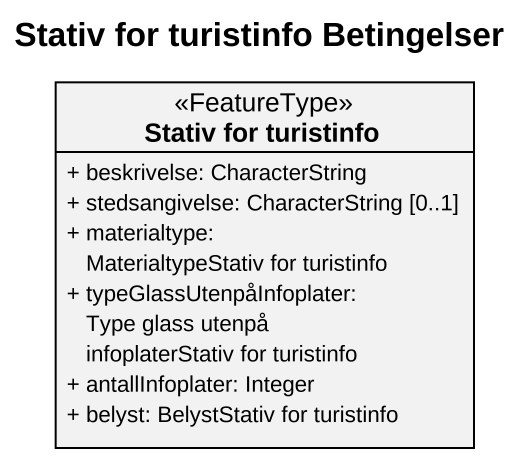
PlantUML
@startuml
title Stativ for turistinfo Betingelser
hide circle
hide empty members
skinparam classAttributeIconSize 0
class "Stativ for turistinfo" as Stativ_for_turistinfo <<FeatureType>> {
  + beskrivelse: CharacterString
  + stedsangivelse: CharacterString [0..1]
  + materialtype: MaterialtypeStativ for turistinfo
  + typeGlassUtenpåInfoplater: Type glass utenpå infoplaterStativ for turistinfo
  + antallInfoplater: Integer
  + belyst: BelystStativ for turistinfo
}
@enduml
